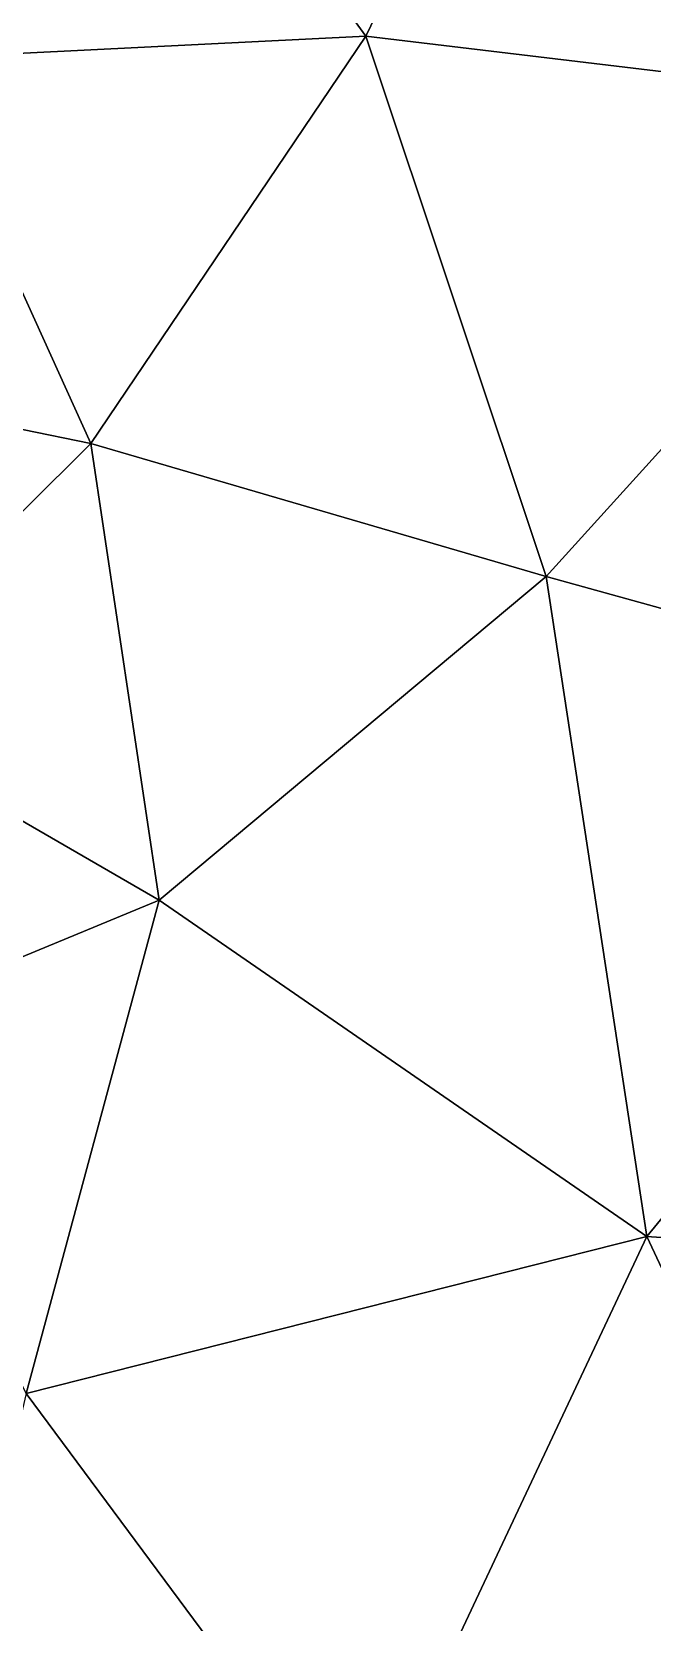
# Model space of a CAD drawing. Header units: metres. Extents: x 2 to 72, y -280 to 0.
# Drawn here: x 15.77 to 22.75, y -152.34 to -134.43 of the extents above; entities that cross this region are included whole.
import ezdxf

# ---------------------------------------------------------------- set-up
doc = ezdxf.new("R2010")
doc.units = ezdxf.units.M

msp = doc.modelspace()

# ---------------------------------------------------------------- linework, layer by layer
at = {"layer": 'layer', "color": 0}
for points in [[(19.5282, -134.481), (22.8072, -127.68), (15.8603, -129.432)], [(26.3274, -135.295), (22.8072, -127.68), (19.5282, -134.481)], [(14.4684, -134.731), (15.8603, -129.432), (11.6485, -131.718)], [(19.5282, -134.481), (15.8603, -129.432), (14.4684, -134.731)], [(16.4338, -139.068), (19.5282, -134.481), (14.4684, -134.731)], [(21.5555, -140.565), (19.5282, -134.481), (16.4338, -139.068)], [(21.5555, -140.565), (26.3274, -135.295), (19.5282, -134.481)], [(16.4338, -139.068), (14.4684, -134.731), (12.584, -138.278)], [(27.4474, -142.2), (26.3274, -135.295), (21.5555, -140.565)], [(13.4463, -142.037), (16.4338, -139.068), (12.584, -138.278)], [(17.2031, -144.212), (16.4338, -139.068), (13.4463, -142.037)], [(17.2031, -144.212), (21.5555, -140.565), (16.4338, -139.068)], [(22.6903, -148), (21.5555, -140.565), (17.2031, -144.212)], [(22.6903, -148), (27.4474, -142.2), (21.5555, -140.565)], [(13.599, -145.703), (17.2031, -144.212), (13.4463, -142.037)], [(31.4564, -148.612), (27.4474, -142.2), (22.6903, -148)], [(15.7046, -149.769), (17.2031, -144.212), (13.599, -145.703)], [(15.7046, -149.769), (22.6903, -148), (17.2031, -144.212)], [(19.4711, -154.853), (22.6903, -148), (15.7046, -149.769)], [(26.2786, -155.661), (22.6903, -148), (19.4711, -154.853)], [(26.2786, -155.661), (31.4564, -148.612), (22.6903, -148)], [(19.4711, -154.853), (15.7046, -149.769), (14.4487, -155.133)]]:
    msp.add_3dface(points, dxfattribs=at)

doc.saveas('drawing.dxf')
